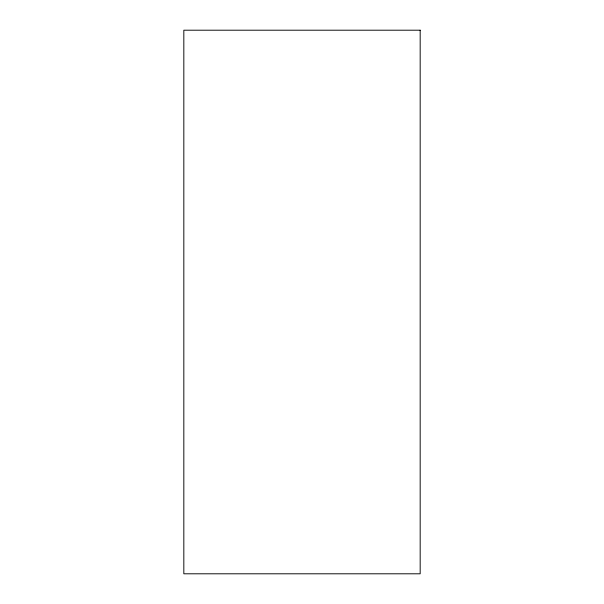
<?xml version="1.0" encoding="UTF-8"?>
<svg xmlns="http://www.w3.org/2000/svg" width="604" height="604" viewBox="0 0 604 604"><rect width="100%" height="100%" fill="white"/><g stroke="black" fill="none" stroke-linecap="round" stroke-linejoin="round"><path stroke-width="0.91" d="M420.173 30.2L183.827 30.2L183.827 573.8L420.173 573.8L420.173 30.2"/></g></svg>
